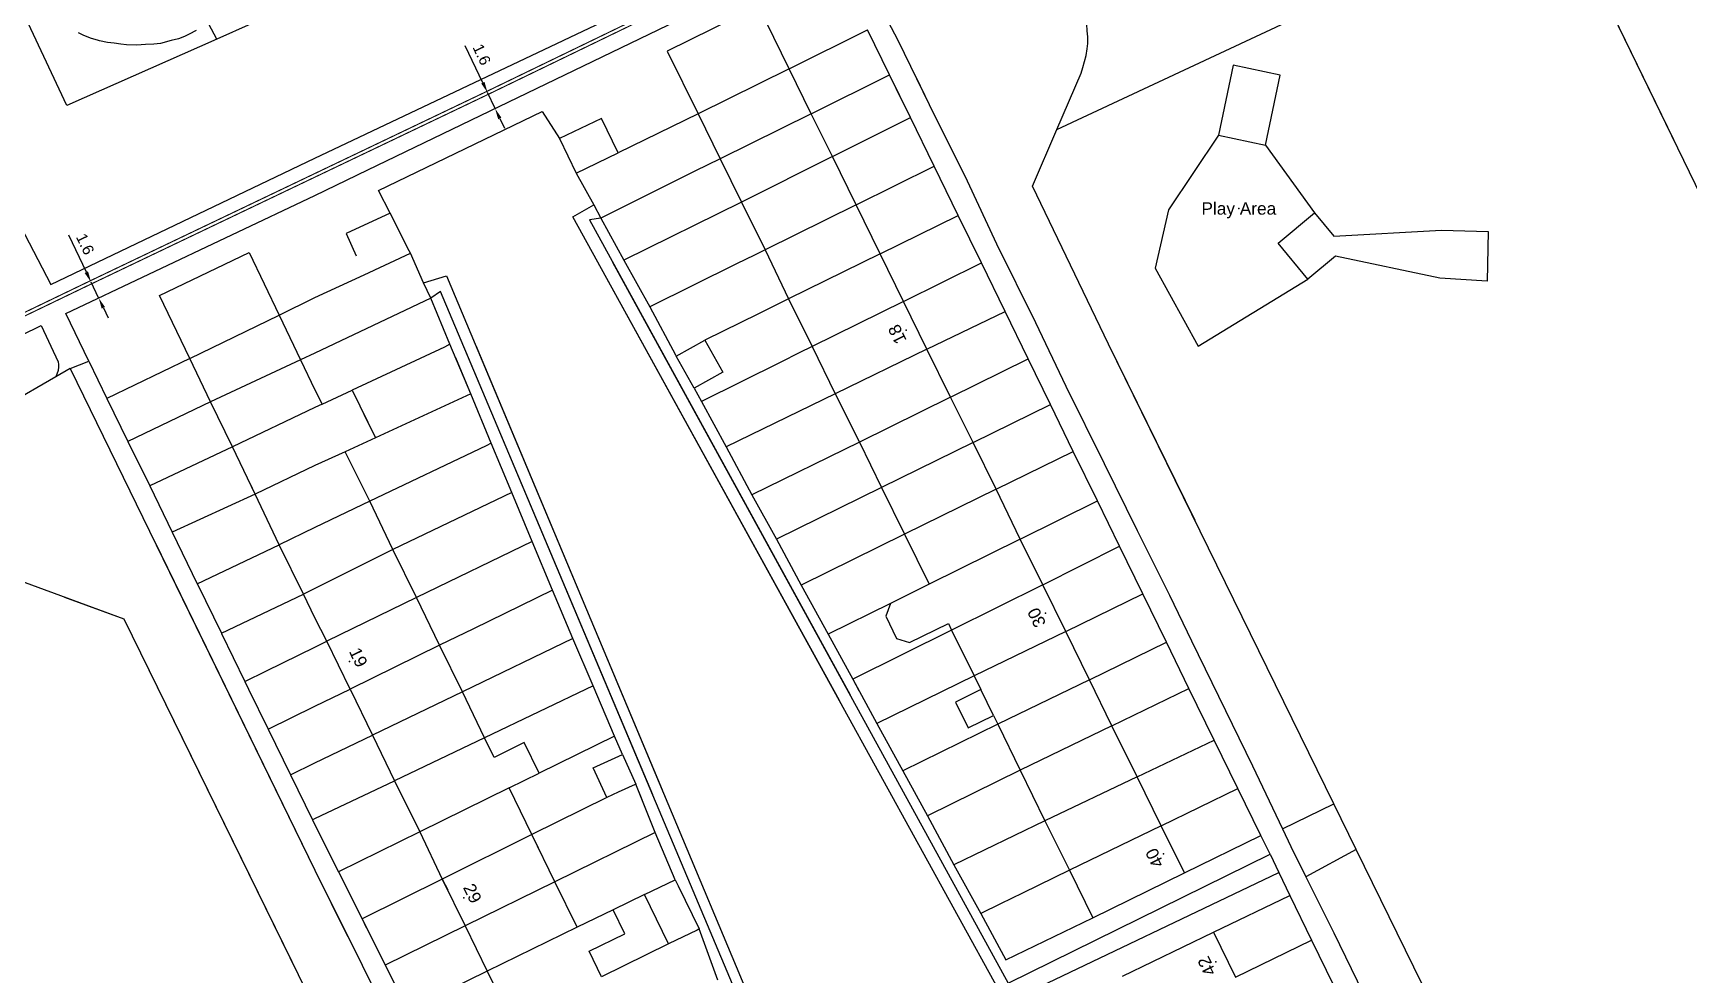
# Model space of a CAD drawing. Header units: millimetres. Extents: x 111502 to 977541, y 8702 to 1044108.
# Drawn here: x 486974.3 to 487125.2, y 236829 to 236914.8 of the extents above; entities that cross this region are included whole.
import ezdxf
from ezdxf.enums import TextEntityAlignment as Align

# ---------------------------------------------------------------- set-up
doc = ezdxf.new("R2010")
doc.units = ezdxf.units.MM
doc.header["$LTSCALE"] = 0.25
doc.linetypes.add('DASHED2', pattern=[9.525, 6.35, -3.175])
for name, color, linetype in [('E HVSS As Laid Dimensions', 30, 'Continuous'), ('E HVSS As Laid HV', 10, 'Continuous'), ('X HVSS Site Background', 8, 'Continuous')]:
    doc.layers.add(name, color=color, linetype=linetype)
doc.styles.add('33A08E50-FA07-457C-9628-6D', font='arial.ttf', dxfattribs={"height": 0.2})
doc.styles.add('Arial', font='arial.ttf')
doc.dimstyles.new('HVSS AsLaid', dxfattribs={"dimtxt": 1, "dimasz": 1, "dimexe": 0, "dimexo": 0, "dimgap": 0.5, "dimtad": 1, "dimdec": 1, "dimzin": 1, "dimdsep": 46, "dimtxsty": 'Arial', "dimcen": 0.09, "dimadec": 0, "dimazin": 0, "dimtfac": 1, "dimtdec": 1, "dimtmove": 0, "dimatfit": 3, "dimfxl": 1, "dimtolj": 1, "dimtzin": 0, "dimarcsym": 0})

# ---------------------------------------------------------------- blocks, each defined once
blk = doc.blocks.new('OS MAP 060722')
at = {"layer": 'X HVSS Site Background'}
for points in [[(-1861.51, -2182.73), (-1854.38, -2196.51), (-1834.63, -2234.41), (-1810.58, -2222.91), (-1765.28, -2201.41)], [(-1819.52, -2212.06), (-1820.24, -2210.7)], [(-1821.4, -2211.28), (-1822.02, -2211.6), (-1822.46, -2211.84), (-1823.02, -2212.03), (-1823.66, -2212.2), (-1824.66, -2212.47), (-1825.26, -2212.54), (-1826.02, -2212.57), (-1826.79, -2212.61), (-1827.75, -2212.59), (-1828.26, -2212.54), (-1828.87, -2212.44), (-1829.47, -2212.36), (-1830.2, -2212.21), (-1830.37, -2212.17), (-1830.92, -2212.02), (-1831.63, -2211.74), (-1832.11, -2211.49)], [(-1819.52, -2212.06), (-1833.17, -2218.11), (-1845.1, -2192.72)], [(-1743, -2220.3), (-1709.55, -2204.62), (-1708.83, -2197.71)], [(-1743, -2220.3), (-1709.55, -2204.62), (-1708.83, -2197.71)], [(-1706.58, -2198.66), (-1705.83, -2198.91), (-1705.33, -2199.01), (-1696.18, -2201.96), (-1686.84, -2221.21)], [(-1706.58, -2198.66), (-1705.83, -2198.91), (-1705.33, -2199.01), (-1696.18, -2201.96), (-1684.32, -2226.41)], [(-1743, -2220.3), (-1740.78, -2215.16), (-1740.63, -2214.66), (-1740.33, -2213.56), (-1740.23, -2212.96), (-1740.18, -2212.46), (-1740.18, -2211.86), (-1740.23, -2211.31)], [(-1831.18, -2241.41), (-1833.28, -2237.06), (-1810.58, -2226.31), (-1805.75, -2223.98), (-1763.88, -2203.76)], [(-1761.53, -2204.31), (-1760.53, -2206.36), (-1757.48, -2212.16), (-1754.63, -2218.01), (-1751.18, -2224.96), (-1748.48, -2230.71), (-1744.93, -2237.86), (-1742.18, -2243.66), (-1738.68, -2250.71), (-1735.68, -2256.81), (-1734.97, -2258.22)], [(-1743, -2220.3), (-1740.78, -2215.16), (-1740.63, -2214.66), (-1740.33, -2213.56), (-1740.23, -2212.96), (-1740.18, -2212.46), (-1740.18, -2211.86), (-1740.23, -2211.31), (-1740.28, -2210.71), (-1740.33, -2210.36), (-1740.78, -2208.71), (-1741.03, -2208.26), (-1741.28, -2207.76), (-1741.79, -2206.91)], [(-1767.38, -2214.76), (-1770.18, -2209.06), (-1778.48, -2213.16), (-1775.68, -2218.86)], [(-1816.39, -2210.66), (-1819.52, -2212.06)], [(-1767.38, -2214.76), (-1760.23, -2211.23)], [(-1758.23, -2215.33), (-1760.23, -2211.23)], [(-1767.38, -2214.76), (-1775.68, -2218.86)], [(-1765.38, -2218.86), (-1767.38, -2214.76)], [(-1765.38, -2218.86), (-1758.23, -2215.33)], [(-1756.34, -2219.21), (-1758.23, -2215.33)], [(-1755.85, -2215.5), (-1754.63, -2218.01), (-1751.18, -2224.96), (-1748.48, -2230.71), (-1744.93, -2237.86), (-1742.18, -2243.66), (-1738.68, -2250.71), (-1735.68, -2256.81), (-1732.73, -2262.71), (-1730.73, -2266.86), (-1725.18, -2278.26), (-1722.44, -2283.99)], [(-1723.98, -2221.72), (-1722.64, -2215.36), (-1726.94, -2214.45), (-1728.28, -2220.81)], [(-1723.98, -2221.72), (-1722.64, -2215.36), (-1726.94, -2214.45), (-1728.28, -2220.81)], [(-1756.34, -2219.21), (-1757.62, -2216.58)], [(-1803.73, -2227.91), (-1804.78, -2225.86), (-1789.88, -2218.66), (-1788.3, -2221.13)], [(-1782.97, -2222.41), (-1784.49, -2219.28), (-1788.3, -2221.13)], [(-1775.68, -2218.86), (-1782.97, -2222.41)], [(-1775.68, -2218.86), (-1773.68, -2222.96)], [(-1765.38, -2218.86), (-1773.68, -2222.96)], [(-1763.43, -2222.76), (-1765.38, -2218.86)], [(-1763.43, -2222.76), (-1756.34, -2219.21)], [(-1763.43, -2222.76), (-1756.34, -2219.21)], [(-1754.17, -2223.65), (-1756.34, -2219.21)], [(-1754.17, -2223.65), (-1756.34, -2219.21)], [(-1788.3, -2221.13), (-1786.78, -2224.26)], [(-1763.43, -2222.76), (-1764.43, -2220.75)], [(-1730.41, -2255.91), (-1738.28, -2239.86), (-1745.23, -2225.46), (-1743, -2220.3)], [(-1717.77, -2281.7), (-1738.28, -2239.86), (-1745.23, -2225.46), (-1743, -2220.3)], [(-1728.28, -2220.81), (-1732.82, -2227.62), (-1734.05, -2232.92), (-1730.11, -2240.04), (-1720.12, -2233.92)], [(-1728.28, -2220.81), (-1732.82, -2227.62), (-1734.05, -2232.92), (-1730.11, -2240.04), (-1720.12, -2233.92)], [(-1728.28, -2220.81), (-1723.98, -2221.72)], [(-1728.28, -2220.81), (-1723.98, -2221.72)], [(-1786.78, -2224.26), (-1782.97, -2222.41)], [(-1773.68, -2222.96), (-1775.97, -2224.1)], [(-1773.68, -2222.96), (-1771.73, -2226.91)], [(-1763.43, -2222.76), (-1771.73, -2226.91)], [(-1763.43, -2222.76), (-1771.73, -2226.91)], [(-1761.28, -2227.16), (-1763.43, -2222.76)], [(-1761.28, -2227.16), (-1763.43, -2222.76)], [(-1723.98, -2221.72), (-1719.54, -2227.89)], [(-1723.98, -2221.72), (-1719.54, -2227.89)], [(-1786.78, -2224.26), (-1785.18, -2227.16)], [(-1775.97, -2224.1), (-1784.53, -2228.36)], [(-1761.28, -2227.16), (-1754.17, -2223.65)], [(-1761.28, -2227.16), (-1754.17, -2223.65)], [(-1751.98, -2228.13), (-1754.17, -2223.65)], [(-1751.98, -2228.13), (-1754.17, -2223.65)], [(-1772.37, -2225.6), (-1771.73, -2226.91)], [(-1762.81, -2272.29), (-1787.08, -2228.26), (-1785.18, -2227.16)], [(-1785.18, -2227.16), (-1784.53, -2228.36)], [(-1771.73, -2226.91), (-1782.43, -2232.21)], [(-1771.73, -2226.91), (-1782.43, -2232.21)], [(-1771.73, -2226.91), (-1769.58, -2231.26)], [(-1771.73, -2226.91), (-1769.58, -2231.26)], [(-1761.28, -2227.16), (-1769.58, -2231.26)], [(-1761.28, -2227.16), (-1769.58, -2231.26)], [(-1759.08, -2231.61), (-1761.28, -2227.16)], [(-1759.08, -2231.61), (-1761.28, -2227.16)], [(-1803.73, -2227.91), (-1807.73, -2229.76), (-1806.83, -2231.81)], [(-1801.88, -2231.56), (-1801.98, -2231.36), (-1803.73, -2227.91)], [(-1784.53, -2228.36), (-1785.58, -2228.51), (-1761.83, -2271.8)], [(-1784.53, -2228.36), (-1782.43, -2232.21)], [(-1759.08, -2231.61), (-1751.98, -2228.13)], [(-1759.08, -2231.61), (-1751.98, -2228.13)], [(-1749.87, -2232.45), (-1751.98, -2228.13)], [(-1749.87, -2232.45), (-1751.98, -2228.13)], [(-1720.12, -2233.92), (-1722.85, -2230.66), (-1719.54, -2227.89)], [(-1720.12, -2233.92), (-1722.85, -2230.66), (-1719.54, -2227.89)], [(-1719.54, -2227.89), (-1717.76, -2230.02), (-1707.95, -2229.45), (-1703.72, -2229.6), (-1703.81, -2234.1), (-1708.12, -2233.85), (-1717.62, -2231.83), (-1720.12, -2233.92)], [(-1719.54, -2227.89), (-1717.76, -2230.02), (-1707.95, -2229.45), (-1703.72, -2229.6), (-1703.81, -2234.1), (-1708.12, -2233.85), (-1717.62, -2231.83), (-1720.12, -2233.92)], [(-1821.98, -2241.16), (-1824.73, -2235.41), (-1816.58, -2231.51), (-1813.83, -2237.21)], [(-1813.83, -2237.21), (-1810.58, -2235.61), (-1806.08, -2233.52), (-1801.88, -2231.56)], [(-1800.68, -2234.26), (-1801.88, -2231.56)], [(-1782.62, -2231.86), (-1782.43, -2232.21)], [(-1769.58, -2231.26), (-1770.53, -2231.73), (-1770.53, -2231.74), (-1772.17, -2232.54), (-1780.08, -2236.46)], [(-1769.58, -2231.26), (-1770.53, -2231.73), (-1770.53, -2231.74), (-1772.17, -2232.54), (-1780.08, -2236.46)], [(-1769.58, -2231.26), (-1767.43, -2235.71)], [(-1769.58, -2231.26), (-1767.43, -2235.71)], [(-1759.08, -2231.61), (-1767.43, -2235.71)], [(-1759.08, -2231.61), (-1767.43, -2235.71)], [(-1756.98, -2235.96), (-1759.08, -2231.61)], [(-1756.98, -2235.96), (-1759.08, -2231.61)], [(-1800.68, -2234.26), (-1798.58, -2233.61), (-1778.95, -2280.45)], [(-1748.33, -2298.56), (-1784.47, -2232.99)], [(-1783.46, -2232.37), (-1747.43, -2298.06)], [(-1782.43, -2232.21), (-1780.08, -2236.46)], [(-1782.43, -2232.21), (-1780.08, -2236.46)], [(-1756.98, -2235.96), (-1749.87, -2232.45)], [(-1756.98, -2235.96), (-1749.87, -2232.45)], [(-1747.72, -2236.86), (-1749.87, -2232.45)], [(-1747.72, -2236.86), (-1749.87, -2232.45)], [(-1800.03, -2235.66), (-1800.68, -2234.26)], [(-1779.81, -2280.88), (-1799.13, -2235.06), (-1800.03, -2235.66)], [(-1800.03, -2235.66), (-1810.58, -2240.66), (-1811.88, -2241.26)], [(-1798.28, -2239.86), (-1800.03, -2235.66)], [(-1780.08, -2236.46), (-1777.73, -2240.81), (-1777.66, -2240.93)], [(-1780.08, -2236.46), (-1777.73, -2240.81), (-1777.66, -2240.93)], [(-1767.43, -2235.71), (-1768.54, -2236.26), (-1770.18, -2237.07), (-1775.05, -2239.48)], [(-1767.43, -2235.71), (-1768.54, -2236.26), (-1770.18, -2237.07), (-1775.05, -2239.48)], [(-1767.43, -2235.71), (-1765.28, -2240.06)], [(-1767.43, -2235.71), (-1765.28, -2240.06)], [(-1756.98, -2235.96), (-1765.28, -2240.06)], [(-1756.98, -2235.96), (-1765.28, -2240.06)], [(-1754.83, -2240.31), (-1756.98, -2235.96)], [(-1754.83, -2240.31), (-1756.98, -2235.96)], [(-1856.44, -2248.4), (-1835.53, -2238.16), (-1833.98, -2241.46), (-1833.93, -2241.71), (-1833.93, -2241.91), (-1833.98, -2242.26), (-1834.18, -2242.81)], [(-1821.98, -2241.16), (-1813.83, -2237.21)], [(-1813.83, -2237.21), (-1811.88, -2241.26)], [(-1754.83, -2240.31), (-1747.72, -2236.86)], [(-1754.83, -2240.31), (-1747.72, -2236.86)], [(-1745.62, -2241.17), (-1747.72, -2236.86)], [(-1745.62, -2241.17), (-1747.72, -2236.86)], [(-1777.66, -2240.93), (-1775.05, -2239.48)], [(-1777.66, -2240.93), (-1775.05, -2239.48)], [(-1775.05, -2239.48), (-1773.43, -2242.41), (-1776.04, -2243.85)], [(-1775.05, -2239.48), (-1773.43, -2242.41), (-1776.04, -2243.85)], [(-1821.98, -2241.16), (-1829.53, -2244.81)], [(-1820.08, -2245.11), (-1821.98, -2241.16)], [(-1798.28, -2239.86), (-1798.78, -2240.11), (-1807.18, -2244.03)], [(-1796.38, -2244.36), (-1798.28, -2239.86)], [(-1796.38, -2244.36), (-1797.75, -2241.1)], [(-1768.38, -2308.01), (-1796.82, -2240.53)], [(-1795.91, -2239.98), (-1767.56, -2307.62)], [(-1776.04, -2243.85), (-1777.66, -2240.93)], [(-1776.04, -2243.85), (-1777.66, -2240.93)], [(-1765.28, -2240.06), (-1766.48, -2240.65), (-1768.14, -2241.48), (-1775.38, -2245.06)], [(-1765.28, -2240.06), (-1766.48, -2240.65), (-1768.14, -2241.48), (-1775.38, -2245.06)], [(-1765.28, -2240.06), (-1763.18, -2244.36)], [(-1765.28, -2240.06), (-1763.18, -2244.36)], [(-1754.83, -2240.31), (-1763.18, -2244.36)], [(-1754.83, -2240.31), (-1763.18, -2244.36)], [(-1752.68, -2244.66), (-1754.83, -2240.31)], [(-1752.68, -2244.66), (-1754.83, -2240.31)], [(-1752.68, -2244.66), (-1745.62, -2241.17)], [(-1752.68, -2244.66), (-1745.62, -2241.17)], [(-1743.58, -2245.35), (-1745.62, -2241.17)], [(-1743.58, -2245.35), (-1745.62, -2241.17)], [(-1832.88, -2242.06), (-1834.18, -2242.81)], [(-1832.88, -2242.06), (-1831.18, -2241.41)], [(-1832.88, -2242.06), (-1810.58, -2287.76), (-1807.6, -2293.75)], [(-1831.18, -2241.41), (-1829.53, -2244.81)], [(-1811.88, -2241.26), (-1820.08, -2245.11)], [(-1811.88, -2241.26), (-1810.58, -2244.01), (-1809.93, -2245.31)], [(-1834.18, -2242.81), (-1838.58, -2245.36), (-1839.28, -2245.86), (-1839.98, -2246.26), (-1840.68, -2246.76), (-1841.13, -2247.16), (-1841.28, -2247.26), (-1841.38, -2247.41), (-1842.23, -2248.16), (-1842.88, -2249.11), (-1843.38, -2250.11), (-1843.73, -2251.06), (-1843.98, -2252.11), (-1844.03, -2253.06), (-1844.03, -2253.31), (-1843.98, -2254.41), (-1843.78, -2255.46), (-1843.43, -2256.51), (-1841.63, -2259.86), (-1827.98, -2264.86), (-1812.67, -2296.08)], [(-1809.93, -2245.31), (-1807.18, -2244.03)], [(-1807.18, -2244.03), (-1805.07, -2248.38)], [(-1776.04, -2243.85), (-1775.38, -2245.06)], [(-1776.04, -2243.85), (-1775.38, -2245.06)], [(-1829.53, -2244.81), (-1827.63, -2248.71)], [(-1820.08, -2245.11), (-1827.63, -2248.71)], [(-1818.08, -2249.21), (-1820.08, -2245.11)], [(-1809.93, -2245.31), (-1810.58, -2245.61), (-1818.08, -2249.21)], [(-1796.38, -2244.36), (-1805.07, -2248.38)], [(-1796.38, -2244.36), (-1805.07, -2248.38)], [(-1794.53, -2248.86), (-1796.38, -2244.36)], [(-1794.53, -2248.86), (-1796.38, -2244.36)], [(-1775.38, -2245.06), (-1773.13, -2249.21)], [(-1775.38, -2245.06), (-1773.13, -2249.21)], [(-1763.18, -2244.36), (-1773.13, -2249.21)], [(-1763.18, -2244.36), (-1773.13, -2249.21)], [(-1763.18, -2244.36), (-1760.98, -2248.76)], [(-1763.18, -2244.36), (-1760.98, -2248.76)], [(-1752.68, -2244.66), (-1760.98, -2248.76)], [(-1752.68, -2244.66), (-1760.98, -2248.76)], [(-1750.63, -2248.81), (-1752.68, -2244.66)], [(-1750.63, -2248.81), (-1752.68, -2244.66)], [(-1750.63, -2248.81), (-1743.58, -2245.35)], [(-1750.63, -2248.81), (-1743.58, -2245.35)], [(-1741.5, -2249.61), (-1743.58, -2245.35)], [(-1741.5, -2249.61), (-1743.58, -2245.35)], [(-1806.12, -2246.22), (-1805.07, -2248.38)], [(-1827.63, -2248.71), (-1825.63, -2252.76)], [(-1805.07, -2248.38), (-1807.83, -2249.66)], [(-1805.07, -2248.38), (-1807.83, -2249.66)], [(-1760.98, -2248.76), (-1770.78, -2253.56)], [(-1760.98, -2248.76), (-1770.78, -2253.56)], [(-1760.98, -2248.76), (-1758.98, -2252.91)], [(-1760.98, -2248.76), (-1758.98, -2252.91)], [(-1818.08, -2249.21), (-1825.63, -2252.76)], [(-1816.03, -2253.51), (-1818.08, -2249.21)], [(-1807.83, -2249.66), (-1810.58, -2250.91), (-1816.03, -2253.51)], [(-1807.83, -2249.66), (-1810.58, -2250.91), (-1816.03, -2253.51)], [(-1805.58, -2254.16), (-1807.83, -2249.66)], [(-1805.58, -2254.16), (-1807.83, -2249.66)], [(-1794.53, -2248.86), (-1794.98, -2249.11), (-1805.58, -2254.16)], [(-1794.53, -2248.86), (-1794.98, -2249.11), (-1805.58, -2254.16)], [(-1792.63, -2253.36), (-1794.53, -2248.86)], [(-1792.63, -2253.36), (-1794.53, -2248.86)], [(-1773.13, -2249.21), (-1770.78, -2253.56)], [(-1773.13, -2249.21), (-1770.78, -2253.56)], [(-1750.63, -2248.81), (-1758.98, -2252.91)], [(-1750.63, -2248.81), (-1758.98, -2252.91)], [(-1748.53, -2253.06), (-1750.63, -2248.81)], [(-1748.53, -2253.06), (-1750.63, -2248.81)], [(-1748.53, -2253.06), (-1741.5, -2249.61)], [(-1748.53, -2253.06), (-1741.5, -2249.61)], [(-1739.29, -2254.13), (-1741.5, -2249.61)], [(-1739.29, -2254.13), (-1741.5, -2249.61)], [(-1825.63, -2252.76), (-1823.58, -2256.96)], [(-1816.03, -2253.51), (-1816.48, -2252.55)], [(-1758.98, -2252.91), (-1768.53, -2257.61)], [(-1758.98, -2252.91), (-1768.53, -2257.61)], [(-1758.98, -2252.91), (-1756.88, -2257.16)], [(-1758.98, -2252.91), (-1756.88, -2257.16)], [(-1748.53, -2253.06), (-1756.88, -2257.16)], [(-1748.53, -2253.06), (-1756.88, -2257.16)], [(-1746.33, -2257.61), (-1748.53, -2253.06)], [(-1746.33, -2257.61), (-1748.53, -2253.06)], [(-1816.03, -2253.51), (-1823.58, -2256.96)], [(-1816.03, -2253.51), (-1823.58, -2256.96)], [(-1813.83, -2258.11), (-1816.03, -2253.51)], [(-1813.83, -2258.11), (-1816.03, -2253.51)], [(-1805.58, -2254.16), (-1810.58, -2256.56), (-1813.83, -2258.11)], [(-1805.58, -2254.16), (-1810.58, -2256.56), (-1813.83, -2258.11)], [(-1803.48, -2258.56), (-1805.58, -2254.16)], [(-1803.48, -2258.56), (-1805.58, -2254.16)], [(-1792.63, -2253.36), (-1803.48, -2258.56)], [(-1792.63, -2253.36), (-1803.48, -2258.56)], [(-1790.78, -2257.81), (-1792.63, -2253.36)], [(-1790.78, -2257.81), (-1792.63, -2253.36)], [(-1770.78, -2253.56), (-1768.53, -2257.61)], [(-1770.78, -2253.56), (-1768.53, -2257.61)], [(-1746.33, -2257.61), (-1739.29, -2254.13)], [(-1746.33, -2257.61), (-1739.29, -2254.13)], [(-1737.28, -2258.26), (-1739.29, -2254.13)], [(-1737.28, -2258.26), (-1739.29, -2254.13)], [(-1823.6, -2256.9), (-1823.58, -2256.96)], [(-1823.58, -2256.96), (-1821.3, -2261.67)], [(-1823.58, -2256.96), (-1821.3, -2261.67)], [(-1790.78, -2257.81), (-1801.33, -2262.91)], [(-1790.78, -2257.81), (-1801.33, -2262.91)], [(-1788.93, -2262.26), (-1790.78, -2257.81)], [(-1788.93, -2262.26), (-1790.78, -2257.81)], [(-1768.53, -2257.61), (-1766.28, -2261.81)], [(-1768.53, -2257.61), (-1766.28, -2261.81)], [(-1756.88, -2257.16), (-1766.28, -2261.81)], [(-1756.88, -2257.16), (-1766.28, -2261.81)], [(-1756.88, -2257.16), (-1754.63, -2261.71)], [(-1756.88, -2257.16), (-1754.63, -2261.71)], [(-1746.33, -2257.61), (-1754.63, -2261.71)], [(-1746.33, -2257.61), (-1754.63, -2261.71)], [(-1744.28, -2261.76), (-1746.33, -2257.61)], [(-1744.28, -2261.76), (-1746.33, -2257.61)], [(-1825.17, -2257.86), (-1810.58, -2287.76), (-1793.38, -2322.31), (-1777.03, -2356.71), (-1767.88, -2375.16), (-1759.63, -2391.86), (-1757.03, -2397.26), (-1755.18, -2400.86), (-1755.03, -2401.16), (-1754.93, -2401.31), (-1754.48, -2402.06), (-1754.28, -2402.31), (-1753.83, -2402.81), (-1753.33, -2403.36), (-1752.93, -2403.86), (-1752.43, -2404.36), (-1751.23, -2405.41)], [(-1821.3, -2261.67), (-1813.83, -2258.11)], [(-1821.3, -2261.67), (-1813.83, -2258.11)], [(-1811.63, -2262.61), (-1813.83, -2258.11)], [(-1811.63, -2262.61), (-1813.83, -2258.11)], [(-1803.48, -2258.56), (-1810.58, -2262.11), (-1811.63, -2262.61)], [(-1803.48, -2258.56), (-1810.58, -2262.11), (-1811.63, -2262.61)], [(-1801.33, -2262.91), (-1803.48, -2258.56)], [(-1801.33, -2262.91), (-1803.48, -2258.56)], [(-1744.28, -2261.76), (-1737.28, -2258.26)], [(-1744.28, -2261.76), (-1737.28, -2258.26)], [(-1736.84, -2259.16), (-1737.28, -2258.26)], [(-1735.16, -2262.6), (-1737.28, -2258.26)], [(-1821.3, -2261.67), (-1821.28, -2261.71), (-1819.1, -2266.17)], [(-1821.3, -2261.67), (-1821.28, -2261.71), (-1819.1, -2266.17)], [(-1788.93, -2262.26), (-1791.85, -2263.68), (-1796.14, -2265.76), (-1799.23, -2267.26)], [(-1788.93, -2262.26), (-1791.85, -2263.68), (-1796.14, -2265.76), (-1799.23, -2267.26)], [(-1787.08, -2266.66), (-1788.93, -2262.26)], [(-1787.08, -2266.66), (-1788.93, -2262.26)], [(-1766.28, -2261.81), (-1763.83, -2266.26)], [(-1766.28, -2261.81), (-1763.83, -2266.26)], [(-1754.63, -2261.71), (-1758.16, -2263.46)], [(-1754.63, -2261.71), (-1758.16, -2263.46)], [(-1744.28, -2261.76), (-1752.58, -2265.91)], [(-1744.28, -2261.76), (-1752.58, -2265.91)], [(-1743.82, -2262.69), (-1744.28, -2261.76)], [(-1742.18, -2266.01), (-1744.28, -2261.76)], [(-1833.39, -2262.88), (-1827.98, -2264.86), (-1810.58, -2300.36), (-1793.6, -2335.14)], [(-1819.1, -2266.17), (-1811.63, -2262.61)], [(-1819.1, -2266.17), (-1811.63, -2262.61)], [(-1809.48, -2266.91), (-1810.58, -2264.76), (-1811.63, -2262.61)], [(-1809.48, -2266.91), (-1810.58, -2264.76), (-1811.63, -2262.61)], [(-1801.33, -2262.91), (-1809.48, -2266.91)], [(-1801.33, -2262.91), (-1809.48, -2266.91)], [(-1799.23, -2267.26), (-1801.33, -2262.91)], [(-1799.23, -2267.26), (-1801.33, -2262.91)], [(-1758.16, -2263.46), (-1763.83, -2266.26)], [(-1758.16, -2263.46), (-1763.83, -2266.26)], [(-1758.16, -2263.46), (-1758.58, -2264.61), (-1757.59, -2266.65), (-1756.42, -2267.02), (-1752.88, -2265.29), (-1752.58, -2265.91)], [(-1758.16, -2263.46), (-1758.58, -2264.61), (-1757.59, -2266.65), (-1756.42, -2267.02), (-1752.88, -2265.29), (-1752.58, -2265.91)], [(-1742.18, -2266.01), (-1735.16, -2262.6)], [(-1733.01, -2267), (-1735.16, -2262.6)], [(-1819.1, -2266.17), (-1819.08, -2266.21), (-1816.96, -2270.58)], [(-1819.1, -2266.17), (-1819.08, -2266.21), (-1816.96, -2270.58)], [(-1787.08, -2266.66), (-1797.13, -2271.51)], [(-1787.08, -2266.66), (-1797.13, -2271.51)], [(-1785.23, -2270.96), (-1787.08, -2266.66)], [(-1785.23, -2270.96), (-1787.08, -2266.66)], [(-1763.83, -2266.26), (-1761.58, -2270.36)], [(-1763.83, -2266.26), (-1761.58, -2270.36)], [(-1752.58, -2265.91), (-1761.58, -2270.36)], [(-1752.58, -2265.91), (-1761.58, -2270.36)], [(-1752.58, -2265.91), (-1752.1, -2266.87)], [(-1752.58, -2265.91), (-1750.53, -2270.06)], [(-1742.18, -2266.01), (-1750.53, -2270.06)], [(-1740.03, -2270.41), (-1742.18, -2266.01)], [(-1814.98, -2269.61), (-1810.58, -2267.45), (-1809.48, -2266.91)], [(-1814.98, -2269.61), (-1810.58, -2267.45), (-1809.48, -2266.91)], [(-1807.38, -2271.26), (-1809.48, -2266.91)], [(-1807.38, -2271.26), (-1809.48, -2266.91)], [(-1799.23, -2267.26), (-1807.38, -2271.26)], [(-1799.23, -2267.26), (-1807.38, -2271.26)], [(-1797.13, -2271.51), (-1799.23, -2267.26)], [(-1797.13, -2271.51), (-1799.23, -2267.26)], [(-1740.03, -2270.41), (-1733.01, -2267)], [(-1730.96, -2271.2), (-1733.01, -2267)], [(-1816.96, -2270.58), (-1814.98, -2269.61)], [(-1816.96, -2270.58), (-1814.98, -2269.61)], [(-1816.96, -2270.58), (-1816.63, -2271.26), (-1814.84, -2274.92)], [(-1816.96, -2270.58), (-1816.63, -2271.26), (-1814.84, -2274.92)], [(-1814.84, -2274.92), (-1810.58, -2272.83), (-1807.38, -2271.26)], [(-1814.84, -2274.92), (-1810.58, -2272.83), (-1807.38, -2271.26)], [(-1807.38, -2271.26), (-1805.33, -2275.46)], [(-1807.38, -2271.26), (-1805.33, -2275.46)], [(-1785.23, -2270.96), (-1795.13, -2275.71)], [(-1785.23, -2270.96), (-1795.13, -2275.71)], [(-1783.28, -2275.56), (-1785.23, -2270.96)], [(-1783.28, -2275.56), (-1785.23, -2270.96)], [(-1761.58, -2270.36), (-1761.02, -2271.38)], [(-1761.58, -2270.36), (-1759.38, -2274.41)], [(-1750.53, -2270.06), (-1759.38, -2274.41)], [(-1749.91, -2271.31), (-1752.23, -2272.44), (-1751.07, -2274.8), (-1748.76, -2273.67)], [(-1750.53, -2270.06), (-1749.91, -2271.31)], [(-1748.76, -2273.67), (-1749.91, -2271.31)], [(-1740.03, -2270.41), (-1748.38, -2274.46)], [(-1737.98, -2274.61), (-1740.03, -2270.41)], [(-1737.98, -2274.61), (-1730.96, -2271.2)], [(-1728.66, -2275.92), (-1730.96, -2271.2)], [(-1797.13, -2271.51), (-1805.33, -2275.46)], [(-1797.13, -2271.51), (-1805.33, -2275.46)], [(-1795.13, -2275.71), (-1797.13, -2271.51)], [(-1795.13, -2275.71), (-1797.13, -2271.51)], [(-1759.38, -2274.41), (-1757.03, -2278.71)], [(-1748.76, -2273.67), (-1748.38, -2274.46)], [(-1814.84, -2274.92), (-1812.81, -2279.06)], [(-1814.84, -2274.92), (-1812.81, -2279.06)], [(-1812.81, -2279.06), (-1810.58, -2277.99), (-1805.33, -2275.46)], [(-1812.81, -2279.06), (-1810.58, -2277.99), (-1805.33, -2275.46)], [(-1805.33, -2275.46), (-1803.33, -2279.61)], [(-1805.33, -2275.46), (-1803.33, -2279.61)], [(-1795.13, -2275.71), (-1803.33, -2279.61)], [(-1795.13, -2275.71), (-1803.33, -2279.61)], [(-1790.15, -2278.92), (-1791.52, -2276.14), (-1794.25, -2277.49), (-1795.13, -2275.71)], [(-1790.15, -2278.92), (-1791.52, -2276.14), (-1794.25, -2277.49), (-1795.13, -2275.71)], [(-1783.28, -2275.56), (-1790.15, -2278.92)], [(-1783.28, -2275.56), (-1790.15, -2278.92)], [(-1782.56, -2277.23), (-1783.28, -2275.56)], [(-1782.56, -2277.23), (-1783.28, -2275.56)], [(-1748.38, -2274.46), (-1757.03, -2278.71)], [(-1748.38, -2274.46), (-1746.33, -2278.66)], [(-1737.98, -2274.61), (-1746.33, -2278.66)], [(-1735.68, -2279.26), (-1737.98, -2274.61)], [(-1735.68, -2279.26), (-1728.66, -2275.92)], [(-1726.5, -2280.33), (-1728.66, -2275.92)], [(-1784, -2281.13), (-1785.22, -2278.44), (-1782.56, -2277.23)], [(-1784, -2281.13), (-1785.22, -2278.44), (-1782.56, -2277.23)], [(-1782.56, -2277.23), (-1781.34, -2279.93)], [(-1782.56, -2277.23), (-1781.34, -2279.93)], [(-1792.88, -2280.26), (-1790.15, -2278.92)], [(-1792.88, -2280.26), (-1790.15, -2278.92)], [(-1757.03, -2278.71), (-1754.78, -2282.81)], [(-1746.33, -2278.66), (-1754.78, -2282.81)], [(-1746.33, -2278.66), (-1744.08, -2283.26)], [(-1812.81, -2279.06), (-1810.8, -2283.16)], [(-1812.81, -2279.06), (-1810.8, -2283.16)], [(-1810.8, -2283.16), (-1810.58, -2283.06), (-1803.33, -2279.61)], [(-1810.8, -2283.16), (-1810.58, -2283.06), (-1803.33, -2279.61)], [(-1803.33, -2279.61), (-1801.03, -2284.26)], [(-1803.33, -2279.61), (-1801.03, -2284.26)], [(-1792.88, -2280.26), (-1801.03, -2284.26)], [(-1792.88, -2280.26), (-1801.03, -2284.26)], [(-1790.83, -2284.51), (-1792.88, -2280.26)], [(-1790.83, -2284.51), (-1792.88, -2280.26)], [(-1781.34, -2279.93), (-1781.41, -2279.95), (-1782.97, -2280.66), (-1784, -2281.13)], [(-1781.34, -2279.93), (-1781.41, -2279.95), (-1782.97, -2280.66), (-1784, -2281.13)], [(-1780.76, -2281.36), (-1781.34, -2279.93)], [(-1779.58, -2284.31), (-1781.34, -2279.93)], [(-1735.68, -2279.26), (-1744.08, -2283.26)], [(-1733.48, -2283.71), (-1735.68, -2279.26)], [(-1733.48, -2283.71), (-1726.5, -2280.33)], [(-1724.42, -2284.59), (-1726.5, -2280.33)], [(-1784, -2281.13), (-1790.83, -2284.51)], [(-1784, -2281.13), (-1790.83, -2284.51)], [(-1722.44, -2283.99), (-1717.77, -2281.7)], [(-1715.73, -2285.86), (-1717.77, -2281.7)], [(-1810.8, -2283.16), (-1810.58, -2283.61), (-1808.44, -2287.9)], [(-1810.8, -2283.16), (-1810.58, -2283.61), (-1808.44, -2287.9)], [(-1754.78, -2282.81), (-1752.38, -2287.26)], [(-1744.08, -2283.26), (-1752.38, -2287.26)], [(-1744.08, -2283.26), (-1741.83, -2287.76)], [(-1801.03, -2284.26), (-1808.44, -2287.9)], [(-1801.03, -2284.26), (-1808.44, -2287.9)], [(-1801.03, -2284.26), (-1798.98, -2288.56)], [(-1801.03, -2284.26), (-1798.98, -2288.56)], [(-1790.83, -2284.51), (-1798.98, -2288.56)], [(-1790.83, -2284.51), (-1798.98, -2288.56)], [(-1790.21, -2285.76), (-1790.83, -2284.51)], [(-1788.73, -2288.81), (-1790.83, -2284.51)], [(-1779.58, -2284.31), (-1788.73, -2288.81)], [(-1777.76, -2288.62), (-1779.58, -2284.31)], [(-1733.48, -2283.71), (-1741.83, -2287.76)], [(-1731.38, -2288.01), (-1733.48, -2283.71)], [(-1731.38, -2288.01), (-1724.42, -2284.59)], [(-1723.58, -2286.31), (-1724.42, -2284.59)], [(-1722.44, -2283.99), (-1721.68, -2285.61), (-1720.31, -2288.36)], [(-1747.43, -2298.06), (-1723.58, -2286.31)], [(-1723.58, -2286.31), (-1722.78, -2287.96)], [(-1715.73, -2285.86), (-1720.31, -2288.36)], [(-1676.29, -2364.62), (-1676.68, -2364.21), (-1677.53, -2363.21), (-1677.58, -2363.11), (-1678.18, -2362.31), (-1678.63, -2361.46), (-1679.03, -2360.76), (-1715.73, -2285.86)], [(-1808.44, -2287.9), (-1806.29, -2292.19)], [(-1808.44, -2287.9), (-1806.29, -2292.19)], [(-1752.38, -2287.26), (-1749.93, -2291.71)], [(-1746.78, -2299.41), (-1746.56, -2299.31), (-1722.78, -2287.96)], [(-1741.83, -2287.76), (-1746.13, -2289.86)], [(-1741.83, -2287.76), (-1739.73, -2292.11)], [(-1722.78, -2287.96), (-1721.76, -2290.05)], [(-1798.98, -2288.56), (-1806.29, -2292.19)], [(-1798.98, -2288.56), (-1806.29, -2292.19)], [(-1798.98, -2288.56), (-1798.48, -2289.56)], [(-1798.98, -2288.56), (-1796.88, -2292.81)], [(-1788.73, -2288.81), (-1796.88, -2292.81)], [(-1786.68, -2292.96), (-1788.73, -2288.81)], [(-1780.55, -2289.98), (-1777.76, -2288.62)], [(-1777.76, -2288.62), (-1777.48, -2289.19), (-1775.57, -2293.11)], [(-1739.73, -2292.11), (-1731.38, -2288.01)], [(-1720.31, -2288.36), (-1717.78, -2293.46), (-1711.43, -2306.51), (-1708.88, -2312.01), (-1705.18, -2319.61), (-1701.98, -2326.21), (-1696.43, -2337.61), (-1691.73, -2347.36), (-1686.83, -2357.41), (-1684.78, -2361.56), (-1681.76, -2367.37)], [(-1780.55, -2289.98), (-1783.42, -2291.37)], [(-1778.37, -2294.47), (-1780.55, -2289.98)], [(-1748.12, -2290.82), (-1749.93, -2291.71)], [(-1746.13, -2289.86), (-1748.12, -2290.82)], [(-1728.73, -2293.41), (-1721.76, -2290.05)], [(-1721.76, -2290.05), (-1719.79, -2294.12)], [(-1806.29, -2292.19), (-1805.9, -2292.97)], [(-1806.29, -2292.19), (-1804.18, -2296.4)], [(-1783.42, -2291.37), (-1786.68, -2292.96)], [(-1784.48, -2297.46), (-1785.61, -2295.13), (-1782.36, -2293.54), (-1783.42, -2291.37)], [(-1749.93, -2291.71), (-1747.63, -2295.91), (-1739.73, -2292.11)], [(-1796.88, -2292.81), (-1804.18, -2296.4)], [(-1796.88, -2292.81), (-1794.88, -2296.96)], [(-1786.68, -2292.96), (-1794.88, -2296.96)], [(-1775.57, -2293.11), (-1775.77, -2293.21), (-1778.37, -2294.47)], [(-1773.88, -2297.76), (-1775.57, -2293.11)], [(-1737.03, -2297.41), (-1728.73, -2293.41)], [(-1728.73, -2293.41), (-1726.73, -2297.51)], [(-1778.37, -2294.47), (-1784.48, -2297.46)], [(-1726.73, -2297.51), (-1719.79, -2294.12)], [(-1719.79, -2294.12), (-1717.79, -2298.24)], [(-1804.18, -2296.4), (-1802.13, -2300.5)], [(-1794.88, -2296.96), (-1798.48, -2298.72)], [(-1794.88, -2296.96), (-1792.68, -2301.46)]]:
    blk.add_lwpolyline(points, dxfattribs=at)
for p in [(-1726.42, -2227.49), (-1756.73, -2238.56), (-1744.03, -2264.36), (-1807.43, -2268.76), (-1733.28, -2286.26), (-1797.03, -2290.26), (-1728.53, -2296.11)]:
    blk.add_point(p, dxfattribs=at)
at = {"layer": 'X HVSS Site Background', "style": '33A08E50-FA07-457C-9628-6D'}
blk.add_text('Play Area', height=1.125, dxfattribs=at).set_placement((-1726.42, -2227.49), align=Align.MIDDLE_CENTER)
for s, rotation, p in [('18', 116, (-1756.73, -2238.56)), ('30', 116, (-1744.03, -2264.36)), ('19', 295.6, (-1807.43, -2268.76)), ('40', 116.1, (-1733.28, -2286.26)), ('29', 296.1, (-1797.03, -2290.26)), ('42', 115.9, (-1728.53, -2296.11))]:
    blk.add_text(s, height=1.125, rotation=rotation, dxfattribs=at).set_placement(p, align=Align.BOTTOM_CENTER)
blk = doc.blocks.new('*D2099')
at = {"layer": 'Defpoints', "color": 0, "transparency": 16777216}
for p in [(486979.61, 236892.11), (486979.61, 236892.11), (486980.3, 236890.67)]:
    blk.add_point(p, dxfattribs=at)
at = {"layer": 'E HVSS As Laid Dimensions', "color": 0, "lineweight": -2, "transparency": 16777216}
for p, q in [((486979.18, 236893.02), (486977.57, 236896.38)), ((486980.3, 236890.67), (486979.61, 236892.11)), ((486980.73, 236889.77), (486981.16, 236888.87))]:
    blk.add_line(p, q, dxfattribs=at)
at = {"layer": 'E HVSS As Laid Dimensions', "color": 0, "transparency": 16777216}
for points in [[(486979.33, 236893.09), (486979.03, 236892.94), (486979.61, 236892.11)], [(486980.88, 236889.84), (486980.58, 236889.7), (486980.3, 236890.67)]]:
    blk.add_solid(points, dxfattribs=at)
at = {"layer": 'E HVSS As Laid Dimensions', "color": 0, "transparency": 16777216, "insert": (486979.07, 236895.58), "char_height": 1, "attachment_point": 5, "rotation": 295.5558, "style": 'Arial'}
blk.add_mtext('\\A1;1.6', dxfattribs=at)
blk = doc.blocks.new('*D2100')
at = {"layer": 'Defpoints', "color": 0, "transparency": 16777216}
for p in [(487015.73, 236909.37), (487015.73, 236909.37), (487016.41, 236907.92)]:
    blk.add_point(p, dxfattribs=at)
at = {"layer": 'E HVSS As Laid Dimensions', "color": 0, "lineweight": -2, "transparency": 16777216}
for p, q in [((487015.3, 236910.27), (487013.7, 236913.64)), ((487016.41, 236907.92), (487015.73, 236909.37)), ((487016.84, 236907.02), (487017.27, 236906.12))]:
    blk.add_line(p, q, dxfattribs=at)
at = {"layer": 'E HVSS As Laid Dimensions', "color": 0, "transparency": 16777216}
for points in [[(487015.45, 236910.34), (487015.15, 236910.2), (487015.73, 236909.37)], [(487016.99, 236907.09), (487016.69, 236906.95), (487016.41, 236907.92)]]:
    blk.add_solid(points, dxfattribs=at)
at = {"layer": 'E HVSS As Laid Dimensions', "color": 0, "transparency": 16777216, "insert": (487015.2, 236912.84), "char_height": 1, "attachment_point": 5, "rotation": 295.3897, "style": 'Arial'}
blk.add_mtext('\\A1;1.6', dxfattribs=at)

msp = doc.modelspace()

# ---------------------------------------------------------------- linework, layer by layer
at = {"lineweight": 0}
msp.add_circle((488727.82, 239008.33), 11388.42, dxfattribs=at)
at = {"layer": 'E HVSS As Laid HV', "linetype": 'DASHED2', "lineweight": 0, "const_width": 0.1, "flags": 128}
for points in [[(486879.34, 236844.57), (486882.55, 236846.29, 0.231622), (486883.37, 236847.79, -0.045729), (486882.7, 236857.79, -0.127918), (486887.47, 236864.72, 0.185341), (486889.11, 236867.78), (486889.52, 236871.06, -0.255443), (486892.41, 236875.07), (486898.74, 236878.1), (486903.88, 236880.64, -0.079116), (486922.96, 236886.83, -0.176643), (486939.36, 236882.28), (486943.67, 236879.37, 0.179212), (486946.86, 236878.57, 0.055952), (486956.63, 236881.08), (486971.64, 236888.43), (486979.55, 236892.24), (487015.67, 236909.49), (487038.86, 236920.71)], [(486879.48, 236844.31), (486882.71, 236846.04, 0.237626), (486883.67, 236847.81, -0.045637), (486883, 236857.73, -0.127162), (486887.67, 236864.49, 0.185341), (486889.41, 236867.75), (486889.82, 236871.03, -0.255443), (486892.54, 236874.8), (486898.87, 236877.83), (486904.01, 236880.37, -0.079077), (486922.99, 236886.53, -0.176564), (486939.18, 236882.03), (486943.5, 236879.12, 0.1794), (486946.9, 236878.27, 0.056052), (486956.75, 236880.81), (486971.77, 236888.16), (486979.68, 236891.97), (487015.8, 236909.22), (487038.99, 236920.44)]]:
    msp.add_lwpolyline(points, format="xyb", dxfattribs=at)

# ---------------------------------------------------------------- block references
at = {"layer": 'E HVSS As Laid HV', "linetype": 'DASHED2', "lineweight": 0}
msp.add_blockref('OS MAP 060722', (488810.58, 239126.31), dxfattribs=at)

# ---------------------------------------------------------------- dimensions: what is measured, and where the dimension line sits
at = {"layer": 'E HVSS As Laid Dimensions'}
for p1, p2, picture, middle in [((487016.41, 236907.92), (487015.73, 236909.37), '*D2100', (487015.2, 236912.84)), ((486980.3, 236890.67), (486979.61, 236892.11), '*D2099', (486979.07, 236895.58))]:
    dim = msp.add_aligned_dim(p1=p1, p2=p2, distance=0, dimstyle='HVSS AsLaid', dxfattribs=at)
    dim.commit()
    dim.dimension.update_dxf_attribs({"geometry": picture, "text_midpoint": middle})

doc.saveas('drawing.dxf')
